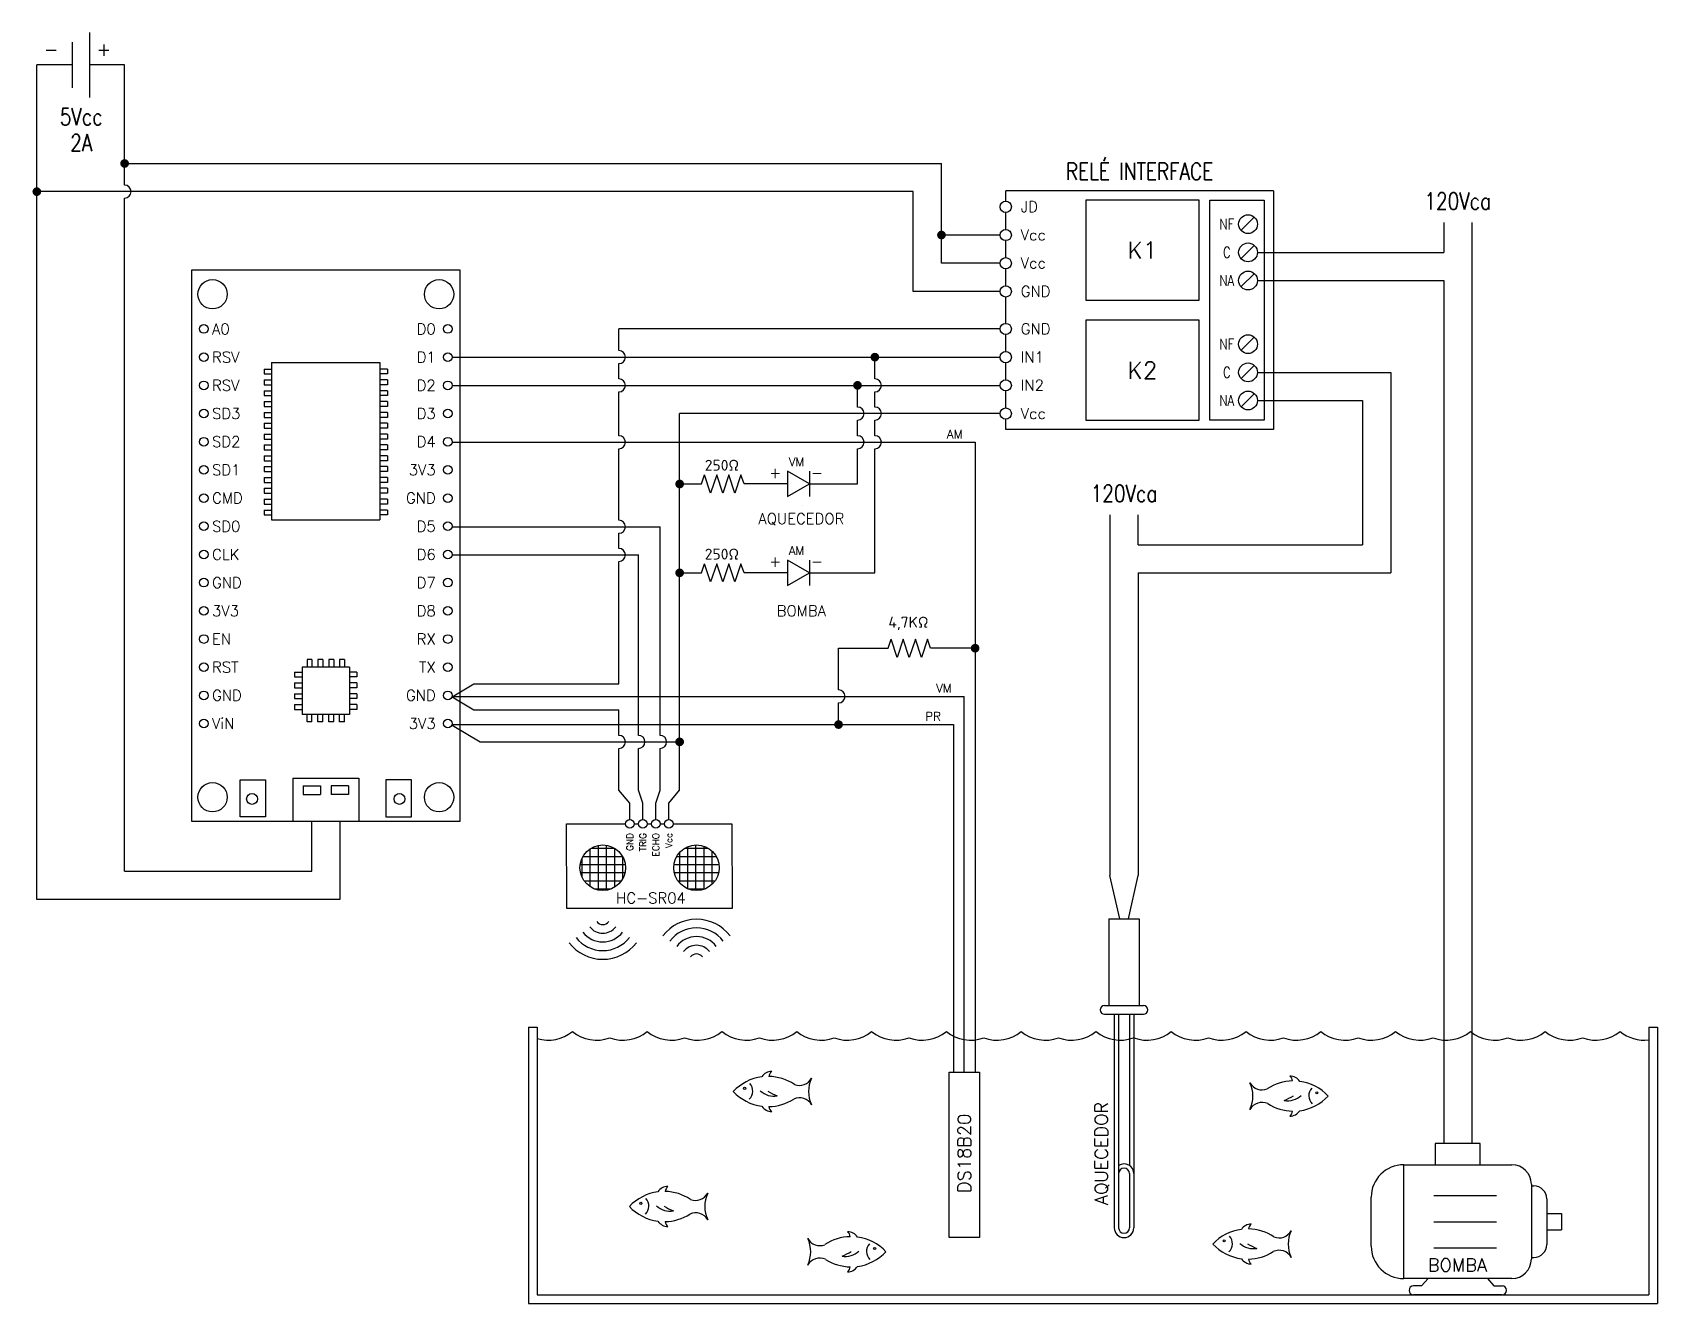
# Model space of a CAD drawing. Header units: millimetres. Extents: x 547 to 922, y 223 to 516.
import ezdxf
from ezdxf.enums import TextEntityAlignment as Align

# ---------------------------------------------------------------- set-up
doc = ezdxf.new("R2010")
doc.units = ezdxf.units.MM
doc.header["$LTSCALE"] = 10
doc.header["$MEASUREMENT"] = 0
doc.layers.add('254$14$A', color=7, linetype='Continuous')
doc.styles.add('ROMANS', font='romans', dxfattribs={"height": 2.2})

msp = doc.modelspace()

# ---------------------------------------------------------------- hatches: boundary and pattern name
h = msp.add_hatch()
h.set_pattern_fill('ANSI37', color=256, scale=15, angle=45)
h.set_pattern_definition([(90, (-108.125, 40.875), (-1.875, 0), []), (180, (-108.125, 40.875), (-2e-16, -1.875), [])])
h.paths.add_polyline_path([(673.25, 323.25, 1), (683.75, 323.25, 1)])
h.paths.add_polyline_path([(694.88, 323.25, 1), (705.38, 323.25, 1)])

# ---------------------------------------------------------------- linework, layer by layer
for p, q in [((556.11, 513.62), (556.11, 503.12)), ((560.11, 515.88), (560.11, 500.88)), ((547.98, 315.92), (547.98, 508.38)), ((556.11, 508.38), (547.98, 508.38)), ((568.23, 508.38), (560.11, 508.38)), ((568.23, 480.67), (568.23, 508.38)), ((568.23, 485.67), (756.61, 485.67)), ((756.61, 462.67), (756.61, 485.67)), ((750.11, 479.17), (547.98, 479.17)), ((568.23, 322.42), (568.23, 477.67)), ((750.11, 456.17), (750.11, 479.17)), ((833.17, 479.38), (771.43, 479.38)), ((771.43, 476.97), (771.43, 479.38)), ((833.17, 479.38), (833.17, 424.29)), ((828.79, 473.33), (825.72, 470.26)), ((770.13, 469.17), (756.61, 469.17)), ((872.44, 472.03), (872.44, 465.17)), ((878.94, 472.03), (878.94, 259.62)), ((828.79, 466.83), (825.72, 463.76)), ((829.47, 465.17), (872.44, 465.17)), ((770.13, 462.67), (756.61, 462.67)), ((828.79, 460.33), (825.72, 457.26)), ((829.47, 458.67), (872.44, 458.67)), ((872.44, 458.67), (872.44, 259.62)), ((770.13, 456.17), (750.11, 456.17)), ((770.13, 447.5), (682.23, 447.5)), ((682.23, 442.5), (682.23, 447.5)), ((828.79, 445.65), (825.72, 442.58)), ((602.12, 439.75), (602.12, 403.5)), ((602.12, 439.75), (627.12, 439.75)), ((627.12, 439.75), (627.12, 403.5)), ((643.75, 441), (770.13, 441)), ((682.23, 436), (682.23, 439.5)), ((741.25, 436), (741.25, 441)), ((828.79, 439.15), (825.72, 436.08)), ((600.38, 438.25), (600.38, 437.12)), ((600.38, 438.25), (602.12, 438.25)), ((600.38, 437.12), (602.12, 437.12)), ((600.38, 435.75), (600.38, 434.62)), ((600.38, 435.75), (602.12, 435.75)), ((628.88, 438.25), (627.12, 438.25)), ((628.88, 437.12), (627.12, 437.12)), ((628.88, 435.75), (627.12, 435.75)), ((628.88, 438.25), (628.88, 437.12)), ((628.88, 435.75), (628.88, 434.62)), ((829.47, 437.5), (860.23, 437.5)), ((860.23, 437.5), (860.23, 391.25)), ((600.38, 434.62), (602.12, 434.62)), ((600.38, 433.25), (600.38, 432.12)), ((600.38, 433.25), (602.12, 433.25)), ((600.38, 432.12), (602.12, 432.12)), ((628.88, 434.62), (627.12, 434.62)), ((628.88, 433.25), (627.12, 433.25)), ((628.88, 432.12), (627.12, 432.12)), ((628.88, 433.25), (628.88, 432.12)), ((643.75, 434.5), (770.13, 434.5)), ((682.23, 422.88), (682.23, 433)), ((737.25, 429.5), (737.25, 434.5)), ((741.25, 429.5), (741.25, 433)), ((828.79, 432.65), (825.72, 429.58)), ((829.47, 431), (853.73, 431)), ((853.73, 431), (853.73, 397.75)), ((600.38, 430.75), (600.38, 429.62)), ((600.38, 430.75), (602.12, 430.75)), ((600.38, 429.62), (602.12, 429.62)), ((600.38, 428.25), (600.38, 427.12)), ((600.38, 428.25), (602.12, 428.25)), ((628.88, 430.75), (627.12, 430.75)), ((628.88, 429.62), (627.12, 429.62)), ((628.88, 428.25), (627.12, 428.25)), ((628.88, 430.75), (628.88, 429.62)), ((628.88, 428.25), (628.88, 427.12)), ((770.13, 428), (696.23, 428)), ((696.23, 341.12), (696.23, 428)), ((600.38, 427.12), (602.12, 427.12)), ((600.38, 425.75), (600.38, 424.62)), ((600.38, 425.75), (602.12, 425.75)), ((600.38, 424.62), (602.12, 424.62)), ((628.88, 427.12), (627.12, 427.12)), ((628.88, 425.75), (627.12, 425.75)), ((628.88, 424.62), (627.12, 424.62)), ((628.88, 425.75), (628.88, 424.62)), ((737.25, 422.88), (737.25, 426.5)), ((741.25, 422.88), (741.25, 426.5)), ((771.43, 424.29), (771.43, 426.7)), ((833.17, 424.29), (771.43, 424.29)), ((600.38, 423.25), (600.38, 422.12)), ((600.38, 423.25), (602.12, 423.25)), ((600.38, 422.12), (602.12, 422.12)), ((600.38, 420.75), (600.38, 419.62)), ((600.38, 420.75), (602.12, 420.75)), ((628.88, 423.25), (627.12, 423.25)), ((628.88, 422.12), (627.12, 422.12)), ((628.88, 420.75), (627.12, 420.75)), ((628.88, 423.25), (628.88, 422.12)), ((628.88, 420.75), (628.88, 419.62)), ((643.76, 421.38), (764.38, 421.38)), ((682.23, 403.38), (682.23, 419.88)), ((737.25, 411.75), (737.25, 419.88)), ((741.25, 391.25), (741.25, 419.88)), ((764.38, 421.38), (764.38, 276.12)), ((600.38, 419.62), (602.12, 419.62)), ((600.38, 418.25), (600.38, 417.12)), ((600.38, 418.25), (602.12, 418.25)), ((600.38, 417.12), (602.12, 417.12)), ((628.88, 419.62), (627.12, 419.62)), ((628.88, 418.25), (627.12, 418.25)), ((628.88, 417.12), (627.12, 417.12)), ((628.88, 418.25), (628.88, 417.12)), ((600.38, 415.75), (600.38, 414.62)), ((600.38, 415.75), (602.12, 415.75)), ((600.38, 414.62), (602.12, 414.62)), ((600.38, 413.25), (600.38, 412.12)), ((600.38, 413.25), (602.12, 413.25)), ((628.88, 415.75), (627.12, 415.75)), ((628.88, 414.62), (627.12, 414.62)), ((628.88, 413.25), (627.12, 413.25)), ((628.88, 415.75), (628.88, 414.62)), ((628.88, 413.25), (628.88, 412.12)), ((701.28, 411.75), (701.98, 413.85)), ((703.38, 409.65), (701.98, 413.85)), ((704.78, 413.85), (703.38, 409.65)), ((706.18, 409.65), (704.78, 413.85)), ((707.58, 413.85), (706.18, 409.65)), ((708.98, 409.65), (707.58, 413.85)), ((710.38, 413.85), (708.98, 409.65)), ((711.08, 411.75), (710.38, 413.85)), ((726.17, 414.67), (726.17, 408.83)), ((600.38, 412.12), (602.12, 412.12)), ((600.38, 410.75), (600.38, 409.62)), ((600.38, 410.75), (602.12, 410.75)), ((600.38, 409.62), (602.12, 409.62)), ((628.88, 412.12), (627.12, 412.12)), ((628.88, 410.75), (627.12, 410.75)), ((628.88, 409.62), (627.12, 409.62)), ((628.88, 410.75), (628.88, 409.62)), ((696.23, 411.75), (701.28, 411.75)), ((721.11, 411.75), (711.08, 411.75)), ((726.17, 411.75), (737.25, 411.75)), ((600.38, 408.25), (600.38, 407.12)), ((600.38, 408.25), (602.12, 408.25)), ((600.38, 407.12), (602.12, 407.12)), ((600.38, 405.75), (600.38, 404.62)), ((600.38, 405.75), (602.12, 405.75)), ((628.88, 408.25), (627.12, 408.25)), ((628.88, 407.12), (627.12, 407.12)), ((628.88, 405.75), (627.12, 405.75)), ((628.88, 408.25), (628.88, 407.12)), ((628.88, 405.75), (628.88, 404.62)), ((600.38, 404.62), (602.12, 404.62)), ((602.12, 403.5), (627.12, 403.5)), ((628.88, 404.62), (627.12, 404.62)), ((643.76, 401.88), (691.73, 401.88)), ((691.73, 353.77), (691.73, 401.88)), ((795.48, 404.6), (795.48, 321.45)), ((801.98, 397.75), (801.98, 404.6)), ((682.23, 396.88), (682.23, 400.38)), ((801.98, 397.75), (853.73, 397.75)), ((643.76, 395.38), (686.73, 395.38)), ((682.23, 365.65), (682.23, 393.88)), ((686.73, 353.77), (686.73, 395.38)), ((726.17, 394.17), (726.17, 388.33)), ((696.23, 391.25), (701.28, 391.25)), ((701.28, 391.25), (701.98, 393.35)), ((703.38, 389.15), (701.98, 393.35)), ((704.78, 393.35), (703.38, 389.15)), ((706.18, 389.15), (704.78, 393.35)), ((707.58, 393.35), (706.18, 389.15)), ((708.98, 389.15), (707.58, 393.35)), ((710.38, 393.35), (708.98, 389.15)), ((711.08, 391.25), (710.38, 393.35)), ((721.11, 391.25), (711.08, 391.25)), ((726.17, 391.25), (741.25, 391.25)), ((801.98, 391.25), (801.98, 321.45)), ((801.98, 391.25), (860.23, 391.25)), ((744.3, 373.88), (745, 375.98)), ((746.4, 371.77), (745, 375.98)), ((747.8, 375.98), (746.4, 371.77)), ((749.2, 371.77), (747.8, 375.98)), ((750.6, 375.98), (749.2, 371.77)), ((752, 371.77), (750.6, 375.98)), ((753.4, 375.98), (752, 371.77)), ((754.1, 373.88), (753.4, 375.98)), ((611.44, 371.25), (610.31, 371.25)), ((610.31, 371.25), (610.31, 369.5)), ((611.44, 371.25), (611.44, 369.5)), ((613.94, 371.25), (612.81, 371.25)), ((612.81, 371.25), (612.81, 369.5)), ((613.94, 371.25), (613.94, 369.5)), ((616.44, 371.25), (615.31, 371.25)), ((615.31, 371.25), (615.31, 369.5)), ((616.44, 371.25), (616.44, 369.5)), ((618.94, 371.25), (617.81, 371.25)), ((617.81, 371.25), (617.81, 369.5)), ((618.94, 371.25), (618.94, 369.5)), ((732.88, 373.88), (744.3, 373.88)), ((732.88, 364.27), (732.88, 373.88)), ((764.38, 373.88), (754.1, 373.88)), ((607.44, 368.37), (607.44, 367.25)), ((607.44, 368.37), (609.19, 368.37)), ((609.19, 369.5), (609.19, 358.62)), ((620.06, 369.5), (609.19, 369.5)), ((620.06, 369.5), (620.06, 358.62)), ((621.81, 368.37), (620.06, 368.37)), ((621.81, 368.37), (621.81, 367.25)), ((607.44, 367.25), (609.19, 367.25)), ((607.44, 365.87), (607.44, 364.75)), ((607.44, 365.87), (609.19, 365.87)), ((607.44, 364.75), (609.19, 364.75)), ((621.81, 367.25), (620.06, 367.25)), ((621.81, 365.87), (620.06, 365.87)), ((621.81, 364.75), (620.06, 364.75)), ((621.81, 365.87), (621.81, 364.75)), ((643.78, 362.65), (648.78, 365.65)), ((648.78, 365.65), (682.23, 365.65)), ((607.44, 363.37), (607.44, 362.25)), ((607.44, 363.37), (609.19, 363.37)), ((607.44, 362.25), (609.19, 362.25)), ((607.44, 360.87), (607.44, 359.75)), ((607.44, 360.87), (609.19, 360.87)), ((621.81, 363.37), (620.06, 363.37)), ((621.81, 362.25), (620.06, 362.25)), ((621.81, 360.87), (620.06, 360.87)), ((621.81, 363.37), (621.81, 362.25)), ((621.81, 360.87), (621.81, 359.75)), ((643.76, 362.77), (761.88, 362.77)), ((643.78, 362.65), (648.78, 359.65)), ((732.88, 356.27), (732.88, 361.27)), ((761.88, 276.12), (761.88, 362.77)), ((607.44, 359.75), (609.19, 359.75)), ((620.06, 358.62), (609.19, 358.62)), ((610.31, 356.88), (610.31, 358.62)), ((611.44, 356.88), (610.31, 356.88)), ((611.44, 356.88), (611.44, 358.62)), ((612.81, 356.88), (612.81, 358.62)), ((613.94, 356.88), (612.81, 356.88)), ((613.94, 356.88), (613.94, 358.62)), ((615.31, 356.88), (615.31, 358.62)), ((616.44, 356.88), (615.31, 356.88)), ((616.44, 356.88), (616.44, 358.62)), ((617.81, 356.88), (617.81, 358.62)), ((618.94, 356.88), (617.81, 356.88)), ((618.94, 356.88), (618.94, 358.62)), ((621.81, 359.75), (620.06, 359.75)), ((643.76, 356.27), (759.38, 356.27)), ((643.78, 356.15), (650.25, 352.27)), ((648.78, 359.65), (682.23, 359.65)), ((682.23, 353.77), (682.23, 359.65)), ((759.38, 356.27), (759.38, 276.12)), ((650.25, 352.27), (696.23, 352.27)), ((682.23, 341.12), (682.23, 350.77)), ((686.73, 341.12), (686.73, 350.77)), ((691.73, 341.12), (691.73, 350.77)), ((607, 343.88), (607, 333.88)), ((607, 343.88), (622.25, 343.88)), ((609.38, 342.12), (613.38, 342.12)), ((609.38, 342.12), (609.38, 340.12)), ((613.38, 342.12), (613.38, 340.12)), ((619.88, 342.12), (615.88, 342.12)), ((615.88, 342.12), (615.88, 340.12)), ((619.88, 342.12), (619.88, 340.12)), ((622.25, 343.88), (622.25, 333.88)), ((684.73, 338.12), (682.23, 341.12)), ((687.73, 338.12), (686.73, 341.12)), ((690.73, 338.12), (691.73, 341.12)), ((693.73, 338.12), (696.23, 341.12)), ((609.38, 340.12), (613.38, 340.12)), ((619.88, 340.12), (615.88, 340.12)), ((684.73, 334.38), (684.73, 338.12)), ((687.73, 334.38), (687.73, 338.12)), ((690.73, 334.38), (690.73, 338.12)), ((693.73, 334.38), (693.73, 338.12)), ((611.38, 322.42), (611.38, 333.88)), ((617.88, 333.88), (617.88, 315.92)), ((568.23, 322.42), (611.38, 322.42)), ((797.73, 311.45), (795.48, 321.45)), ((799.73, 311.45), (801.98, 321.45)), ((617.88, 315.92), (547.98, 315.92)), ((795.23, 311.45), (802.23, 311.45)), ((795.23, 311.45), (795.23, 291.45)), ((802.23, 311.45), (802.23, 291.45)), ((794.23, 291.45), (803.23, 291.45)), ((794.23, 289.45), (803.23, 289.45)), ((796.48, 289.45), (796.48, 240.2)), ((797.48, 289.45), (797.48, 240.2)), ((799.98, 289.45), (799.98, 254.57)), ((800.98, 289.45), (800.98, 240.2)), ((661.38, 286.5), (661.38, 222.75)), ((661.38, 286.5), (663.38, 286.5)), ((663.38, 286.5), (663.38, 224.75)), ((919.75, 286.5), (919.75, 224.75)), ((919.75, 286.5), (921.75, 286.5)), ((921.75, 286.5), (921.75, 222.75)), ((799.98, 252.7), (799.98, 240.2)), ((863.22, 254.75), (888.16, 254.75)), ((863.22, 228.5), (863.22, 254.75)), ((870.16, 247.62), (884.59, 247.62)), ((892.66, 250.25), (892.66, 233)), ((892.66, 249.88), (893.22, 249.88)), ((855.72, 236), (855.72, 247.25)), ((896.22, 246.88), (896.22, 236.38)), ((870.16, 241.62), (884.59, 241.62)), ((896.22, 243.5), (899.59, 243.5)), ((899.59, 243.5), (899.59, 239.75)), ((896.22, 239.75), (899.59, 239.75)), ((870.16, 235.62), (884.59, 235.62)), ((892.66, 233.38), (893.22, 233.38)), ((888.16, 228.5), (863.22, 228.5)), ((867.34, 226.81), (865.47, 226.81)), ((868.84, 228.5), (867.34, 226.81)), ((882.53, 228.5), (884.03, 226.81)), ((884.03, 226.81), (885.91, 226.81)), ((661.38, 222.75), (921.75, 222.75)), ((663.38, 224.75), (919.75, 224.75)), ((885.91, 224.75), (865.47, 224.75))]:
    msp.add_line(p, q)
at = {"const_width": 1}
for points in [[(567.73, 485.67, 1), (568.73, 485.67, 1)], [(547.48, 479.17, 1), (548.48, 479.17, 1)], [(756.11, 469.17, 1), (757.11, 469.17, 1)], [(740.75, 441, 1), (741.75, 441, 1)], [(736.75, 434.5, 1), (737.75, 434.5, 1)], [(695.73, 411.75, 1), (696.73, 411.75, 1)], [(695.73, 391.25, 1), (696.73, 391.25, 1)], [(763.88, 373.88, 1), (764.88, 373.88, 1)], [(732.38, 356.27, 1), (733.38, 356.27, 1)], [(695.73, 352.27, 1), (696.73, 352.27, 1)]]:
    msp.add_lwpolyline(points, format="xyb", close=True, dxfattribs=at)
for points in [[(816.05, 477.21), (789.89, 477.21), (789.89, 454.14), (816.05, 454.14)], [(831, 426.46), (818.52, 426.46), (818.52, 477.21), (831, 477.21)], [(583.75, 461.12), (645.5, 461.12), (645.5, 333.88), (583.75, 333.88)], [(816.05, 449.53), (789.89, 449.53), (789.89, 426.46), (816.05, 426.46)], [(726.17, 411.75), (721.11, 414.67), (721.11, 408.83)], [(726.17, 391.25), (721.11, 394.17), (721.11, 388.33)], [(594.88, 343.5), (600.75, 343.5), (600.75, 335), (594.88, 335)], [(634.38, 343.5), (628.5, 343.5), (628.5, 335), (634.38, 335)], [(758.38, 276.12), (765.38, 276.12), (765.38, 238), (758.38, 238)], [(870.48, 254.75), (880.89, 254.75), (880.89, 259.62), (870.48, 259.62)]]:
    msp.add_lwpolyline(points, close=True)
for points in [[(771.43, 470.47), (771.43, 474.37)], [(771.43, 463.97), (771.43, 467.87)], [(771.43, 457.47), (771.43, 461.37)], [(771.43, 448.8), (771.43, 454.87)], [(771.43, 442.3), (771.43, 446.2)], [(771.43, 435.8), (771.43, 439.7)], [(771.43, 429.3), (771.43, 433.2)], [(694.73, 333.38), (708.29, 333.38), (708.38, 313.88), (670.25, 313.88), (670.17, 333.38), (683.73, 333.38)], [(685.73, 333.38), (686.73, 333.38)], [(688.73, 333.38), (689.73, 333.38)], [(691.73, 333.38), (692.73, 333.38)]]:
    msp.add_lwpolyline(points)
for points in [[(724.64, 406.72, 0, 0.7, 0), (723.96, 407.94, 0, 0, 0), (723.28, 409.17, 0, 0, 0)], [(725.77, 406.72, 0, 0.7, 0), (725.09, 407.94, 0, 0, 0), (724.4, 409.17, 0, 0, 0)], [(724.64, 386.22, 0, 0.7, 0), (723.96, 387.44, 0, 0, 0), (723.28, 388.67, 0, 0, 0)], [(725.77, 386.22, 0, 0.7, 0), (725.09, 387.44, 0, 0, 0), (724.4, 388.67, 0, 0, 0)]]:
    msp.add_lwpolyline(points, format="xyseb")
for centre, radius in [((588.5, 455.5), 3.38), ((640.75, 455.5), 3.38), ((588.5, 339.5), 3.38), ((640.75, 339.5), 3.38), ((597.62, 339.12), 1.25), ((631.62, 339.12), 1.25), ((678.5, 323.25), 5.25), ((700.12, 323.25), 5.25), ((711.21, 272.39), 0.25), ((843.19, 271.34), 0.25), ((687.27, 245.87), 0.25), ((821.82, 237.21), 0.25), ((741.2, 235.43), 0.25)]:
    msp.add_circle(centre, radius)
for centre, radius, start, end in [((568.23, 479.17), 1.5, 270, 90), ((682.23, 441), 1.5, 270, 90), ((682.23, 434.5), 1.5, 270, 90), ((741.25, 434.5), 1.5, 270, 90), ((737.25, 428), 1.5, 270, 90), ((741.25, 428), 1.5, 270, 90), ((682.23, 421.38), 1.5, 270, 90), ((737.25, 421.38), 1.5, 270, 90), ((741.25, 421.38), 1.5, 270, 90), ((682.23, 401.88), 1.5, 270, 90), ((682.23, 395.38), 1.5, 270, 90), ((732.88, 362.77), 1.5, 270, 90), ((682.23, 352.27), 1.5, 270, 90), ((686.73, 352.27), 1.5, 270, 90), ((691.73, 352.27), 1.5, 270, 90), ((700.12, 301.62), 9.75, 37.3815, 142.6185), ((678.5, 311.88), 5.75, 217.3815, 322.6185), ((678.5, 311.88), 3.75, 217.3815, 322.6185), ((678.5, 311.88), 1.75, 217.3815, 322.6185), ((700.12, 301.62), 7.75, 37.3815, 142.6185), ((700.12, 301.62), 5.75, 37.3815, 142.6185), ((678.5, 311.88), 9.75, 217.3815, 322.6185), ((678.5, 311.88), 7.75, 217.3815, 322.6185), ((700.12, 301.62), 3.75, 37.3815, 142.6185), ((700.12, 301.62), 1.75, 37.3815, 142.6185), ((794.23, 290.45), 1, 90, 270), ((794.23, 290.45), 1, 90, 270), ((803.23, 290.45), 1, 270, 90), ((665.87, 292.31), 8.83, 253.5643, 309.5818), ((677.13, 292.31), 8.83, 230.4182, 289.8502), ((683.12, 292.31), 8.83, 250.1498, 309.5818), ((694.38, 292.31), 8.83, 230.4182, 289.8502), ((700.37, 292.31), 8.83, 250.1498, 309.5818), ((711.63, 292.31), 8.83, 230.4182, 289.8502), ((717.62, 292.31), 8.83, 250.1498, 309.5818), ((728.88, 292.31), 8.83, 230.4182, 289.8502), ((734.87, 292.31), 8.83, 250.1498, 309.5818), ((746.13, 292.31), 8.83, 230.4182, 289.8502), ((752.12, 292.31), 8.83, 250.1498, 309.5818), ((763.38, 292.31), 8.83, 230.4182, 289.8502), ((769.37, 292.31), 8.83, 250.1498, 309.5818), ((780.63, 292.31), 8.83, 230.4182, 289.8502), ((786.62, 292.31), 8.83, 250.1498, 309.5818), ((797.88, 292.31), 8.83, 230.4182, 289.8502), ((803.98, 292.31), 8.83, 250.1498, 309.5818), ((815.23, 292.31), 8.83, 230.4182, 289.8502), ((821.23, 292.31), 8.83, 250.1498, 309.5818), ((832.48, 292.31), 8.83, 230.4182, 289.8502), ((838.48, 292.31), 8.83, 250.1498, 309.5818), ((849.73, 292.31), 8.83, 230.4182, 289.8502), ((855.73, 292.31), 8.83, 250.1498, 309.5818), ((866.98, 292.31), 8.83, 230.4182, 289.8502), ((872.98, 292.31), 8.83, 250.1498, 309.5818), ((884.23, 292.31), 8.83, 230.4182, 289.8502), ((890.23, 292.31), 8.83, 250.1498, 309.5818), ((901.48, 292.31), 8.83, 230.4182, 289.8502), ((907.48, 292.31), 8.83, 250.1498, 309.5818), ((918.73, 292.31), 8.83, 230.4182, 276.6432), ((716.61, 264.14), 10.98, 97.5034, 136.9131), ((717.49, 273.48), 2.79, 90.6102, 146.2431), ((718.55, 274.89), 1.75, 128.3408, 172.5428), ((716.61, 264.14), 10.98, 56.3507, 88.9279), ((723.86, 276.24), 3.18, 248.3892, 331.3976), ((733.04, 271.64), 7.08, 154.2762, 205.7238), ((830.55, 275.19), 3.18, 208.6024, 291.6108), ((821.37, 270.59), 7.08, 334.2762, 25.7238), ((837.8, 263.09), 10.98, 91.0721, 123.6493), ((836.92, 272.42), 2.79, 33.7569, 89.3898), ((835.86, 273.84), 1.75, 7.4572, 51.6592), ((837.8, 263.09), 10.98, 43.0869, 82.4966), ((716.61, 279.14), 10.98, 223.0869, 262.4966), ((710.49, 271.73), 2.6, 313.7106, 42.3823), ((717.94, 275.13), 4.56, 227.0485, 280.1659), ((723.64, 283.25), 13.52, 238.5993, 248.7755), ((716.61, 279.14), 10.98, 271.0721, 302.644), ((723.87, 266.99), 3.21, 29.603, 114.6809), ((836.47, 274.08), 4.56, 259.8341, 312.9515), ((830.77, 282.2), 13.52, 291.2245, 301.4007), ((837.8, 278.09), 10.98, 277.5034, 316.9131), ((843.92, 270.68), 2.6, 137.6177, 226.2894), ((717.49, 269.81), 2.79, 213.7569, 269.3898), ((718.55, 268.39), 1.75, 187.4572, 231.6592), ((830.54, 265.93), 3.21, 65.3191, 150.397), ((837.8, 278.09), 10.98, 237.356, 268.9279), ((836.92, 268.75), 2.79, 270.6102, 326.2431), ((835.86, 267.34), 1.75, 308.3408, 352.5428), ((798.73, 252.7), 2.25, 0, 123.749), ((798.73, 252.7), 1.25, 0, 180), ((863.22, 247.25), 7.5, 90, 180), ((888.16, 250.25), 4.5, 0, 90), ((692.66, 237.62), 10.98, 97.5034, 136.9131), ((693.55, 246.96), 2.79, 90.6102, 146.2431), ((694.61, 248.37), 1.75, 128.3408, 172.5428), ((692.66, 237.62), 10.98, 56.3507, 88.9279), ((699.92, 249.72), 3.18, 248.3892, 331.3976), ((709.09, 245.12), 7.08, 154.2762, 205.7238), ((893.22, 246.88), 3, 0, 90), ((692.66, 252.62), 10.98, 223.0869, 262.4966), ((686.54, 245.21), 2.6, 313.7106, 42.3823), ((693.99, 248.61), 4.56, 227.0485, 280.1659), ((699.69, 256.73), 13.52, 238.5993, 248.7755), ((699.92, 240.46), 3.21, 29.603, 114.6809), ((693.55, 243.29), 2.79, 213.7569, 269.3898), ((692.66, 252.62), 10.98, 271.0721, 302.644), ((694.61, 241.87), 1.75, 187.4572, 231.6592), ((798.73, 240.2), 2.25, 180, 0), ((798.73, 240.2), 1.25, 180, 0), ((828.1, 238.3), 2.79, 90.6102, 146.2431), ((829.16, 239.71), 1.75, 128.3408, 172.5428), ((827.22, 228.96), 10.98, 56.3507, 88.9279), ((728.55, 239.27), 3.18, 208.6024, 291.6108), ((719.38, 234.68), 7.08, 334.2762, 25.7238), ((735.8, 227.18), 10.98, 91.0721, 123.6493), ((734.92, 236.51), 2.79, 33.7569, 89.3898), ((733.86, 237.93), 1.75, 7.4572, 51.6592), ((735.8, 227.18), 10.98, 43.0869, 82.4966), ((741.92, 234.76), 2.6, 137.6177, 226.2894), ((827.22, 228.96), 10.98, 97.5034, 136.9131), ((827.22, 243.96), 10.98, 223.0869, 262.4966), ((821.1, 236.55), 2.6, 313.7106, 42.3823), ((828.55, 239.95), 4.56, 227.0485, 280.1659), ((834.25, 248.07), 13.52, 238.5993, 248.7755), ((834.47, 241.06), 3.18, 248.3892, 331.3976), ((843.65, 236.46), 7.08, 154.2762, 205.7238), ((893.22, 236.38), 3, 270, 0), ((728.54, 230.02), 3.21, 65.3191, 150.397), ((735.8, 242.18), 10.98, 237.356, 268.9279), ((734.48, 238.17), 4.56, 259.8341, 312.9515), ((728.78, 246.29), 13.52, 291.2245, 301.4007), ((735.8, 242.18), 10.98, 277.5034, 316.9131), ((828.1, 234.63), 2.79, 213.7569, 269.3898), ((827.22, 243.96), 10.98, 271.0721, 302.644), ((829.16, 233.21), 1.75, 187.4572, 231.6592), ((834.48, 231.81), 3.21, 29.603, 114.6809), ((863.22, 236), 7.5, 180, 270), ((888.16, 233), 4.5, 270, 0), ((734.92, 232.84), 2.79, 270.6102, 326.2431), ((733.86, 231.43), 1.75, 308.3408, 352.5428), ((865.47, 225.78), 1.03, 90, 270), ((885.91, 225.78), 1.03, 270, 90)]:
    msp.add_arc(centre, radius, start, end)
at = {"layer": '254$14$A', "color": 7, "linetype": 'Continuous'}
for centre, radius in [((771.43, 475.67), 1.3), ((827.31, 471.67), 2.17), ((771.43, 469.17), 1.3), ((827.31, 465.17), 2.17), ((771.43, 462.67), 1.3), ((771.43, 456.17), 1.3), ((827.31, 458.67), 2.17), ((586.5, 447.5), 1), ((642.75, 447.5), 1), ((771.43, 447.5), 1.3), ((827.31, 444), 2.17), ((771.43, 441), 1.3), ((586.5, 441), 1), ((642.75, 441), 1), ((827.31, 437.5), 2.17), ((586.5, 434.5), 1), ((642.75, 434.5), 1), ((771.43, 434.5), 1.3), ((827.31, 431), 2.17), ((586.5, 428), 1), ((642.75, 428), 1), ((771.43, 428), 1.3), ((586.5, 421.5), 1), ((642.75, 421.5), 1), ((586.5, 415), 1), ((642.75, 415), 1), ((586.5, 408.5), 1), ((642.75, 408.5), 1), ((586.5, 402), 1), ((642.75, 402), 1), ((586.5, 395.5), 1), ((642.75, 395.5), 1), ((586.5, 389), 1), ((642.75, 389), 1), ((586.5, 382.5), 1), ((642.75, 382.5), 1), ((586.5, 376), 1), ((642.75, 376), 1), ((586.5, 369.5), 1), ((642.75, 369.5), 1), ((586.5, 363), 1), ((642.75, 363), 1), ((586.5, 356.5), 1), ((642.75, 356.5), 1), ((684.73, 333.38), 1), ((687.73, 333.38), 1), ((690.73, 333.38), 1), ((693.73, 333.38), 1)]:
    msp.add_circle(centre, radius, dxfattribs=at)

# ---------------------------------------------------------------- texts
at = {"layer": '254$14$A', "color": 7, "linetype": 'Continuous', "style": 'ROMANS'}
for s, height, p in [('-', 3, (552.98, 512.02)), ('+', 3, (565.11, 512.02)), ('D0', 2.5, (639.98, 447.5)), ('D1', 2.5, (639.98, 441)), ('D2', 2.5, (639.98, 434.5)), ('D3', 2.5, (639.98, 428)), ('D4', 2.5, (639.98, 421.5)), ('3V3', 2.5, (639.98, 415)), ('+', 2.5, (719.67, 414.38)), ('-', 2.5, (729.29, 414.38)), ('GND', 2.5, (639.98, 408.5)), ('D5', 2.5, (639.98, 402)), ('D6', 2.5, (639.98, 395.5)), ('+', 2.5, (719.67, 393.88)), ('-', 2.5, (729.29, 393.88)), ('D7', 2.5, (639.98, 389)), ('D8', 2.5, (639.98, 382.5)), ('RX', 2.5, (639.98, 376)), ('TX', 2.5, (639.98, 369.5)), ('GND', 2.5, (639.98, 363)), ('3V3', 2.5, (639.98, 356.5))]:
    msp.add_text(s, height=height, dxfattribs=at).set_placement(p, align=Align.MIDDLE_RIGHT)
at = {"layer": '254$14$A', "color": 7, "linetype": 'Continuous', "style": 'ROMANS', "width": 0.8}
for s, height, p in [('5Vcc', 3.9, (558.23, 496.46)), ('2A', 3.9, (558.23, 490.46)), ('RELÉ INTERFACE', 3.9, (802.3, 484.5)), ('120Vca', 3.9, (875.69, 477)), ('NF', 2.5, (822.43, 471.67)), ('C', 2.5, (822.43, 465.17)), ('NA', 2.5, (822.43, 458.67)), ('NF', 2.5, (822.43, 444)), ('C', 2.5, (822.43, 437.5)), ('NA', 2.5, (822.43, 431)), ('120Vca', 3.9, (798.73, 409.57))]:
    msp.add_text(s, height=height, dxfattribs=at).set_placement(p, align=Align.MIDDLE)
at = {"layer": '254$14$A', "color": 7, "linetype": 'Continuous', "style": 'ROMANS'}
for s, p in [('JD', (774.9, 475.7)), ('Vcc', (774.9, 469.2)), ('Vcc', (774.9, 462.7)), ('GND', (774.9, 456.2)), ('A0', (588.4, 447.5)), ('GND', (774.9, 447.53)), ('RSV', (588.4, 441)), ('IN1', (774.9, 441.03)), ('RSV', (588.4, 434.5)), ('IN2', (774.9, 434.53)), ('SD3', (588.4, 428)), ('Vcc', (774.9, 428)), ('SD2', (588.4, 421.5)), ('SD1', (588.4, 415)), ('CMD', (588.4, 408.5)), ('SD0', (588.4, 402)), ('CLK', (588.4, 395.5)), ('GND', (588.4, 389)), ('3V3', (588.4, 382.5)), ('EN', (588.4, 376)), ('RST', (588.4, 369.5)), ('GND', (588.4, 363)), ('ViN', (588.4, 356.5))]:
    msp.add_text(s, height=2.5, dxfattribs=at).set_placement(p, align=Align.MIDDLE_LEFT)
for s, p in [('K1', (802.97, 465.67)), ('K2', (802.97, 437.99))]:
    msp.add_text(s, height=3.9, dxfattribs=at).set_placement(p, align=Align.MIDDLE)
for s, p in [('AM', (757.88, 422.25)), ('VM', (721.38, 415.88)), ('AM', (721.38, 395.38)), ('VM', (755.38, 363.64)), ('PR', (752.88, 357.14))]:
    msp.add_text(s, height=2, dxfattribs=at).set_placement(p)
for s, height, p in [('250Ω', 2.5, (705.98, 416.08)), ('AQUECEDOR', 2.5, (724.3, 403.75)), ('250Ω', 2.5, (705.98, 395.58)), ('BOMBA', 2.5, (724.3, 382.5)), ('4,7KΩ', 2.5, (749, 379.88)), ('HC-SR04', 2.5, (689.62, 316.25)), ('BOMBA', 3, (875.6, 231.63))]:
    msp.add_text(s, height=height, dxfattribs=at).set_placement(p, align=Align.MIDDLE_CENTER)
for s, p in [('GND', (684.73, 331.25)), ('TRIG', (687.75, 331.25)), ('ECHO', (690.75, 331.25)), ('Vcc', (693.75, 331.25))]:
    msp.add_text(s, height=1.5, rotation=90, dxfattribs=at).set_placement(p, align=Align.MIDDLE_RIGHT)
for s, p in [('DS18B20', (761.88, 257.38)), ('AQUECEDOR', (793.5, 257.38))]:
    msp.add_text(s, height=3, rotation=90, dxfattribs=at).set_placement(p, align=Align.MIDDLE_CENTER)

doc.saveas('drawing.dxf')
